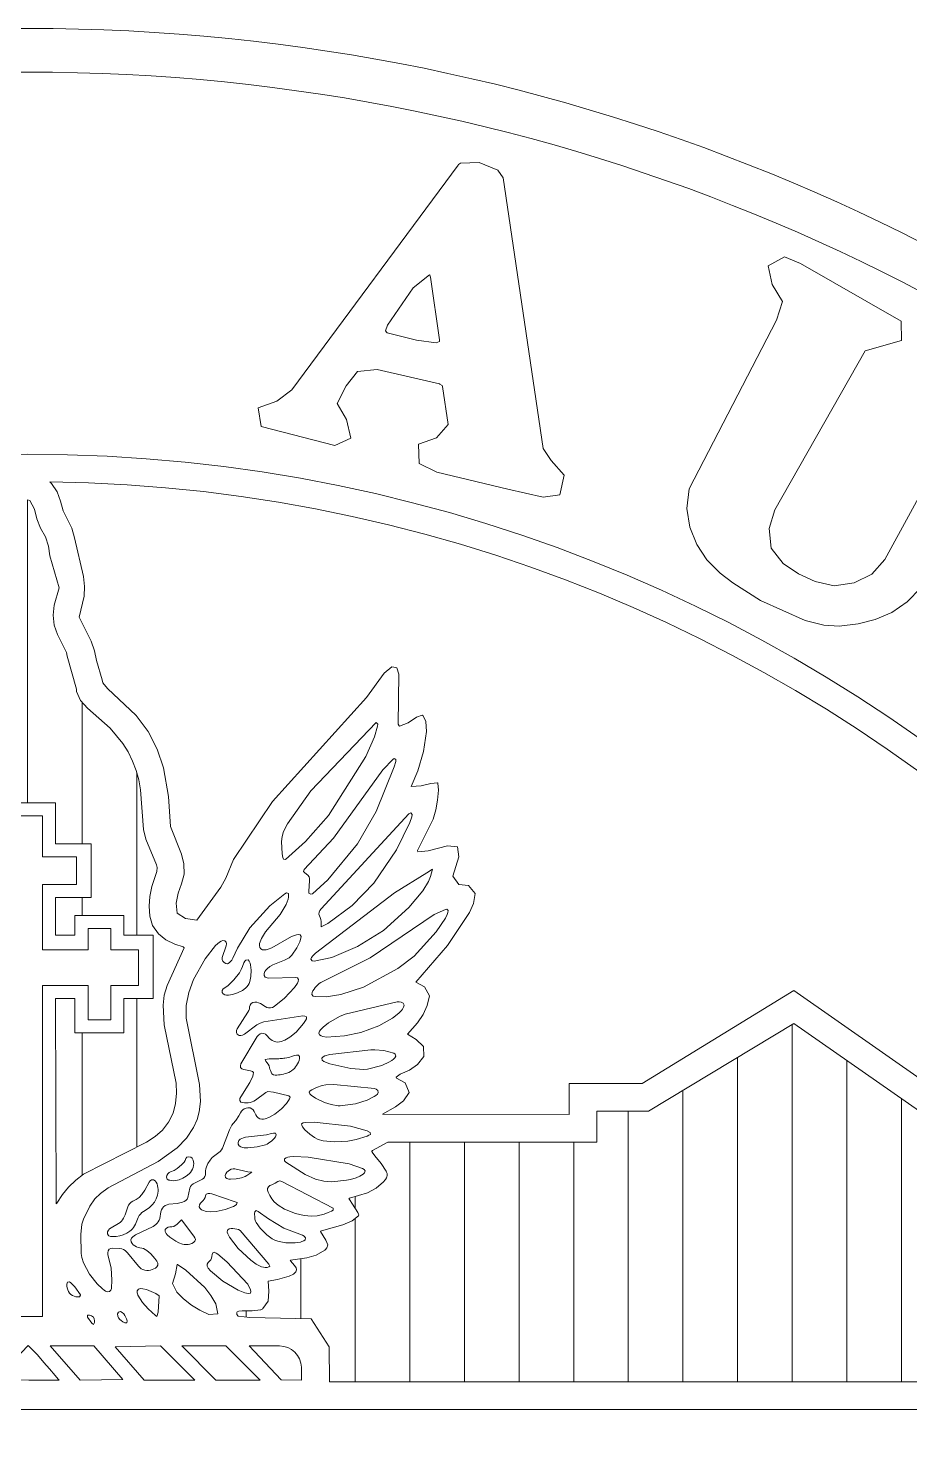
# Model space of a CAD drawing. Extents: x 0 to 34, y 0 to 22.
# Drawn here: x 32.25 to 32.654, y 2.25 to 2.9 of the extents above; entities that cross this region are included whole.
import ezdxf

# ---------------------------------------------------------------- set-up
doc = ezdxf.new("R2010")
doc.units = 0
doc.header["$LTSCALE"] = 0.01
doc.header["$MEASUREMENT"] = 0
doc.layers.get('0').update_dxf_attribs({"lineweight": 20})
doc.layers.add('G-ANNO-LOGO-COA~', color=7, linetype='Continuous', lineweight=20)

# ---------------------------------------------------------------- blocks, each defined once
blk = doc.blocks.new('LOGO_COA')
at = {"linetype": 'ByBlock', "lineweight": -2, "transparency": 16777216}
h = blk.add_hatch(dxfattribs=at)
h.set_pattern_fill('ANSI31', color=0, scale=0.2, angle=45)
h.paths.add_polyline_path([(-0.01303, 0.36238), (-0.01264, 0.45555), (-0.02159, 0.45555), (-0.02159, 0.43987), (-0.04399, 0.43987), (-0.04399, 0.45555), (-0.05668, 0.45555), (-0.05668, 0.48466), (-0.04399, 0.48466), (-0.04399, 0.49362), (-0.02159, 0.49362), (-0.02159, 0.48466), (-0.01264, 0.48466), (-0.01264, 0.50183), (-0.02831, 0.50183), (-0.02831, 0.52647), (-0.01264, 0.52647), (-0.01264, 0.54513), (0.01274, 0.54513), (0.01274, 0.52647), (0.02917, 0.52647), (0.02917, 0.50183), (0.01274, 0.50183), (0.01274, 0.48466), (0.0217, 0.48466), (0.0217, 0.49362), (0.0441, 0.49362), (0.0441, 0.48466), (0.05754, 0.48466), (0.05754, 0.45555), (0.0441, 0.45555), (0.0441, 0.43987), (0.0217, 0.43987), (0.0217, 0.45555), (0.01274, 0.45555), (0.01303, 0.36159), (0.01337, 0.36181), (0.01594, 0.36578), (0.01872, 0.36916), (0.02202, 0.37244), (0.02561, 0.37519), (0.05446, 0.38976), (0.05834, 0.39234), (0.06175, 0.39538), (0.06455, 0.399), (0.06658, 0.40314), (0.06777, 0.40759), (0.0682, 0.41223), (0.06796, 0.41681), (0.06255, 0.44353), (0.06212, 0.45256), (0.06256, 0.45711), (0.06383, 0.46158), (0.0717, 0.47882), (0.07127, 0.47919), (0.06746, 0.48046), (0.06335, 0.48241), (0.05988, 0.4852), (0.05717, 0.48897), (0.05591, 0.49332), (0.0556, 0.49785), (0.05594, 0.50236), (0.05688, 0.50686), (0.05909, 0.5133), (0.05917, 0.51368), (0.05928, 0.51555), (0.05904, 0.51681), (0.05417, 0.52852), (0.05303, 0.53296), (0.05176, 0.55111), (0.05094, 0.55565), (0.04974, 0.56), (0.04808, 0.56433), (0.04599, 0.56849), (0.04357, 0.57233), (0.03778, 0.57935), (0.0274, 0.58859), (0.02426, 0.59201), (0.02245, 0.59623), (0.02233, 0.59722), (0.01808, 0.61231), (0.01782, 0.61398), (0.01369, 0.62225), (0.01215, 0.62659), (0.01164, 0.63117), (0.0122, 0.63575), (0.01448, 0.64369), (0.01024, 0.65823), (0.00951, 0.66276), (0.0082, 0.66701), (0.00588, 0.67089), (0.00416, 0.67516), (0.00314, 0.67965), (0.00101, 0.68364), (-0.00004, 0.68398), (-0.00062, 0.68371), (-0.00098, 0.68335), (-0.0024, 0.68064), (-0.00348, 0.67618), (-0.00508, 0.67202), (-0.00729, 0.66803), (-0.009, 0.66383), (-0.0106, 0.65491), (-0.01316, 0.64596), (-0.01312, 0.64139), (-0.01138, 0.63235), (-0.01165, 0.62772), (-0.01301, 0.62338), (-0.01772, 0.6129), (-0.01812, 0.61064), (-0.02341, 0.59293), (-0.04285, 0.57321), (-0.04537, 0.56943), (-0.04907, 0.56116), (-0.05035, 0.5567), (-0.05347, 0.52932), (-0.0586, 0.51667), (-0.05836, 0.51201), (-0.05685, 0.50767), (-0.05583, 0.50315), (-0.05536, 0.49859), (-0.05546, 0.49394), (-0.05665, 0.48947), (-0.05923, 0.48566), (-0.06274, 0.48266), (-0.06972, 0.47909), (-0.06995, 0.47878), (-0.06291, 0.46391), (-0.06144, 0.45953), (-0.06064, 0.45502), (-0.06057, 0.44587), (-0.06581, 0.41886), (-0.06628, 0.41433), (-0.06631, 0.40977), (-0.06563, 0.40519), (-0.06399, 0.40083), (-0.06141, 0.39695), (-0.0582, 0.39357), (-0.05455, 0.39078), (-0.02626, 0.37555), (-0.02253, 0.37285), (-0.01907, 0.36976)])
h = blk.add_hatch(dxfattribs=at)
h.set_pattern_fill('ANSI31', color=0, scale=0.2, angle=45)
h.paths.add_polyline_path([(0.35076, 0.4442), (0.28418, 0.40404), (0.26059, 0.40404), (0.26059, 0.38985), (0.16498, 0.38985), (0.15783, 0.38595), (0.15759, 0.38571), (0.15757, 0.38568), (0.15763, 0.38549), (0.15768, 0.3854), (0.15774, 0.38529), (0.15902, 0.38353), (0.16185, 0.38002), (0.1642, 0.37651), (0.16437, 0.3761), (0.16456, 0.37544), (0.16459, 0.37522), (0.16457, 0.37437), (0.1645, 0.37406), (0.16439, 0.37375), (0.16425, 0.37344), (0.16379, 0.3727), (0.1637, 0.37259), (0.16296, 0.37172), (0.15958, 0.36873), (0.15561, 0.36662), (0.14743, 0.36421), (0.14716, 0.36408), (0.14712, 0.36403), (0.14716, 0.36389), (0.14722, 0.36379), (0.14727, 0.36369), (0.14734, 0.36358), (0.1488, 0.3614), (0.15124, 0.35755), (0.15154, 0.35682), (0.15159, 0.35657), (0.15152, 0.35613), (0.15147, 0.35601), (0.1486, 0.35378), (0.14428, 0.35203), (0.13451, 0.34915), (0.13421, 0.34902), (0.13416, 0.34897), (0.13415, 0.34895), (0.13658, 0.34497), (0.13741, 0.34281), (0.13736, 0.34241), (0.13716, 0.3418), (0.13711, 0.3417), (0.137, 0.3415), (0.13673, 0.3411), (0.13665, 0.341), (0.13604, 0.34036), (0.13211, 0.33808), (0.12777, 0.33683), (0.12038, 0.33571), (0.12029, 0.33567), (0.12028, 0.33566), (0.12024, 0.33563), (0.12029, 0.33551), (0.12221, 0.33336), (0.12291, 0.33224), (0.12298, 0.33204), (0.12306, 0.33163), (0.12307, 0.33129), (0.12275, 0.33039), (0.1227, 0.3303), (0.12226, 0.32981), (0.12188, 0.3295), (0.12167, 0.32935), (0.1198, 0.32841), (0.11542, 0.32719), (0.11441, 0.327), (0.11011, 0.3262), (0.1104, 0.32158), (0.11021, 0.31694), (0.10774, 0.31365), (0.10764, 0.31357), (0.10685, 0.31308), (0.1066, 0.31298), (0.10283, 0.3126), (0.09821, 0.31255), (0.09668, 0.31241), (0.09589, 0.31206), (0.09578, 0.31187), (0.09576, 0.31113), (0.09581, 0.31086), (0.09642, 0.31017), (0.09644, 0.31016), (0.09652, 0.31012), (0.1017, 0.30954), (0.12984, 0.30886), (0.13813, 0.29617), (0.13816, 0.28012), (0.42407, 0.28012), (0.42407, 0.3656), (0.44348, 0.38322), (0.44348, 0.40404), (0.40827, 0.40404)])
at = {"color": 0, "linetype": 'ByBlock', "lineweight": -2}
for points in [[(0.2199, 0.68881), (0.18741, 0.69655), (0.1792, 0.70049), (0.17895, 0.7094), (0.18726, 0.71236), (0.1926, 0.71844), (0.1899, 0.73584), (0.18972, 0.73621), (0.18878, 0.73691), (0.1886, 0.737), (0.15998, 0.74366), (0.15104, 0.74268), (0.14584, 0.73607), (0.14168, 0.72809), (0.14602, 0.72071), (0.148, 0.71222), (0.14067, 0.70886), (0.10687, 0.71745), (0.10559, 0.72605), (0.11414, 0.72906), (0.12103, 0.73428), (0.1971, 0.83722), (0.19728, 0.8374), (0.19813, 0.83809), (0.2068, 0.83846), (0.21521, 0.83483), (0.21772, 0.83136), (0.23603, 0.70751), (0.2397, 0.70187), (0.24572, 0.69526), (0.24371, 0.6862), (0.23597, 0.68521)], [(0.18853, 0.75637), (0.18862, 0.75718), (0.1844, 0.78588), (0.18408, 0.78682), (0.18398, 0.78698), (0.17652, 0.781), (0.16483, 0.7639), (0.16387, 0.76132), (0.16439, 0.76053), (0.16454, 0.76046), (0.17799, 0.75702), (0.18711, 0.75581)], [(0.1272, 0.52744), (0.13772, 0.53935), (0.15482, 0.56645), (0.15885, 0.57546), (0.16017, 0.58033), (0.16033, 0.58127), (0.15958, 0.58193), (0.12966, 0.55066), (0.11895, 0.53552), (0.1172, 0.532), (0.11651, 0.52974), (0.11621, 0.52742), (0.11654, 0.52177), (0.11685, 0.5202), (0.11719, 0.51937), (0.11809, 0.51917)], [(0.13743, 0.50986), (0.15098, 0.5264), (0.15959, 0.54127), (0.16788, 0.56169), (0.16851, 0.56408), (0.16864, 0.56501), (0.16775, 0.56546), (0.16737, 0.56522), (0.16259, 0.56026), (0.14012, 0.52907), (0.12658, 0.51465), (0.12631, 0.51378), (0.12692, 0.51307), (0.12832, 0.51203), (0.12891, 0.51131), (0.1291, 0.51054), (0.12912, 0.5097), (0.12869, 0.5046), (0.12883, 0.50375), (0.12964, 0.50333), (0.13046, 0.50354)], [(0.13741, 0.48988), (0.14864, 0.49814), (0.15853, 0.5084), (0.16882, 0.5236), (0.17498, 0.53614), (0.17588, 0.53881), (0.17603, 0.5398), (0.17543, 0.54061), (0.17452, 0.54022), (0.13438, 0.49658), (0.13384, 0.49582), (0.13343, 0.49505), (0.13329, 0.49419), (0.13396, 0.49266), (0.13422, 0.49178), (0.13439, 0.49088), (0.13443, 0.48836)], [(0.18281, 0.51311), (0.16795, 0.50391), (0.13178, 0.47629), (0.13057, 0.47511), (0.13, 0.4744), (0.12964, 0.47355), (0.13023, 0.47284), (0.13115, 0.47273), (0.13922, 0.47436), (0.15111, 0.47941), (0.1629, 0.4868), (0.17457, 0.49724), (0.18093, 0.50492), (0.18355, 0.5092), (0.18452, 0.51141), (0.18543, 0.51482)], [(0.03863, 0.32677), (0.03833, 0.33208), (0.0368, 0.33831), (0.03673, 0.33915), (0.03686, 0.34001), (0.03741, 0.34074), (0.03818, 0.34107), (0.03897, 0.3412), (0.04219, 0.34107), (0.04307, 0.34092), (0.04391, 0.34063), (0.04467, 0.34014), (0.04575, 0.33908), (0.05077, 0.33306), (0.05207, 0.33188), (0.05282, 0.33143), (0.0537, 0.33119), (0.05452, 0.3311), (0.05537, 0.33112), (0.05621, 0.33124), (0.05702, 0.33145), (0.05777, 0.33175), (0.05853, 0.33218), (0.0592, 0.33277), (0.05961, 0.33354), (0.05955, 0.33444), (0.0592, 0.33527), (0.05832, 0.33661), (0.05648, 0.33867), (0.05463, 0.34021), (0.05385, 0.34072), (0.05308, 0.3411), (0.05224, 0.34133), (0.05141, 0.34139), (0.0506, 0.34157), (0.04982, 0.34188), (0.0491, 0.34227), (0.04838, 0.34282), (0.0478, 0.34344), (0.04737, 0.34418), (0.04721, 0.34506), (0.04751, 0.34582), (0.04811, 0.34644), (0.04946, 0.34733), (0.05743, 0.35113), (0.05875, 0.35207), (0.05937, 0.35269), (0.05984, 0.35336), (0.0602, 0.35409), (0.06047, 0.35491), (0.06106, 0.35798), (0.06133, 0.35875), (0.06172, 0.35952), (0.06229, 0.36023), (0.063, 0.36078), (0.06384, 0.36117), (0.06471, 0.36138), (0.0685, 0.36173), (0.07093, 0.36233), (0.0717, 0.36265), (0.0724, 0.36309), (0.07298, 0.36375), (0.07332, 0.36452), (0.07421, 0.36876), (0.07454, 0.36955), (0.07503, 0.37019), (0.07577, 0.37075), (0.08006, 0.37286), (0.0807, 0.37334), (0.08121, 0.37408), (0.08139, 0.37489), (0.08149, 0.3767), (0.08163, 0.37758), (0.08187, 0.37844), (0.08219, 0.37929), (0.08258, 0.38011), (0.08351, 0.38154), (0.08457, 0.38272), (0.08818, 0.38558), (0.08879, 0.38623), (0.08929, 0.38699), (0.09238, 0.3955), (0.09351, 0.39764), (0.09406, 0.39838), (0.09526, 0.39968), (0.09678, 0.40193), (0.09752, 0.40328), (0.09799, 0.40398), (0.09852, 0.40458), (0.09915, 0.40505), (0.10002, 0.40539), (0.10089, 0.4055), (0.10182, 0.40549), (0.10267, 0.40514), (0.10324, 0.40457), (0.1037, 0.40386), (0.10446, 0.40226), (0.10493, 0.40153), (0.10558, 0.40089), (0.10633, 0.40048), (0.10719, 0.4003), (0.10803, 0.40033), (0.1088, 0.40049), (0.11044, 0.4011), (0.11314, 0.40262), (0.11624, 0.40511), (0.11852, 0.40752), (0.11952, 0.40887), (0.11994, 0.40959), (0.12023, 0.41041), (0.11959, 0.41101), (0.11265, 0.41272), (0.10997, 0.413), (0.10912, 0.41262), (0.10432, 0.40907), (0.10359, 0.40863), (0.1028, 0.40825), (0.10193, 0.40797), (0.10101, 0.40782), (0.09933, 0.40779), (0.09844, 0.4079), (0.09763, 0.4082), (0.09712, 0.40889), (0.09721, 0.4098), (0.09755, 0.41057), (0.10178, 0.41718), (0.10306, 0.42), (0.10331, 0.42078), (0.10344, 0.42167), (0.10295, 0.42221), (0.10212, 0.42249), (0.09896, 0.42301), (0.09808, 0.42333), (0.0975, 0.42394), (0.0974, 0.42479), (0.09762, 0.42565), (0.10516, 0.43818), (0.10571, 0.43884), (0.1064, 0.43937), (0.10721, 0.43967), (0.10812, 0.43964), (0.10893, 0.43927), (0.1096, 0.43867), (0.11068, 0.43735), (0.11132, 0.43682), (0.11203, 0.43636), (0.11278, 0.436), (0.11358, 0.43575), (0.11448, 0.43567), (0.11529, 0.43574), (0.11615, 0.43592), (0.11779, 0.43652), (0.1201, 0.43782), (0.12298, 0.44015), (0.12638, 0.44408), (0.12729, 0.44546), (0.12766, 0.44628), (0.12762, 0.44715), (0.12685, 0.44755), (0.12597, 0.4476), (0.10814, 0.44485), (0.10651, 0.44429), (0.10502, 0.4435), (0.09924, 0.43923), (0.09843, 0.43877), (0.09764, 0.43858), (0.09679, 0.43868), (0.09602, 0.4392), (0.09566, 0.43997), (0.09568, 0.44087), (0.096, 0.44168), (0.1009, 0.44937), (0.10128, 0.45014), (0.10156, 0.45087), (0.10164, 0.45174), (0.1019, 0.45255), (0.10242, 0.45325), (0.10314, 0.4537), (0.10403, 0.45391), (0.10491, 0.45387), (0.10572, 0.45367), (0.10656, 0.45332), (0.10876, 0.45186), (0.10949, 0.45151), (0.11033, 0.4513), (0.1112, 0.4513), (0.11206, 0.45147), (0.11289, 0.45188), (0.11768, 0.4558), (0.12216, 0.46067), (0.1235, 0.46259), (0.12389, 0.46341), (0.12396, 0.4643), (0.12352, 0.46506), (0.12273, 0.46524), (0.11045, 0.46494), (0.10966, 0.46505), (0.1088, 0.46538), (0.10834, 0.46613), (0.10833, 0.46701), (0.10863, 0.46789), (0.1091, 0.46859), (0.10963, 0.46918), (0.11085, 0.47017), (0.11231, 0.47105), (0.11764, 0.47315), (0.11972, 0.47429), (0.12043, 0.47481), (0.12102, 0.47543), (0.12325, 0.47878), (0.1246, 0.4816), (0.12512, 0.48318), (0.12523, 0.48393), (0.12486, 0.4847), (0.12402, 0.48485), (0.12313, 0.48473), (0.12088, 0.48397), (0.11186, 0.47885), (0.11016, 0.47816), (0.10927, 0.47794), (0.10839, 0.47784), (0.10753, 0.47793), (0.10677, 0.4783), (0.10627, 0.47899), (0.10611, 0.47991), (0.1062, 0.48079), (0.10641, 0.48159), (0.10703, 0.48306), (0.10896, 0.48605), (0.11562, 0.49413), (0.11832, 0.49871), (0.11925, 0.50109), (0.11945, 0.50199), (0.11949, 0.50286), (0.11938, 0.50363), (0.11853, 0.50396), (0.11771, 0.50357), (0.11095, 0.49806), (0.10172, 0.48793), (0.09611, 0.4786), (0.09395, 0.474), (0.09348, 0.47321), (0.09294, 0.47248), (0.09232, 0.4719), (0.09152, 0.47153), (0.0907, 0.4716), (0.08994, 0.47203), (0.08935, 0.4727), (0.08912, 0.47349), (0.08915, 0.47435), (0.09089, 0.47969), (0.09105, 0.48058), (0.09088, 0.48139), (0.09028, 0.482), (0.08941, 0.48212), (0.08862, 0.48186), (0.08783, 0.4814), (0.08606, 0.47989), (0.08122, 0.47377), (0.07596, 0.46424), (0.07378, 0.45837), (0.07267, 0.45239), (0.07261, 0.44652), (0.07874, 0.41627), (0.07913, 0.40847), (0.07859, 0.40367), (0.07766, 0.4002), (0.07601, 0.39646), (0.07276, 0.39167), (0.06854, 0.38722), (0.05971, 0.38095), (0.0369, 0.36892), (0.03332, 0.36629), (0.03083, 0.36382), (0.02842, 0.36044), (0.02553, 0.35456), (0.02478, 0.35224), (0.02434, 0.34751), (0.02452, 0.33876), (0.02481, 0.33703), (0.02567, 0.33455), (0.02841, 0.32943), (0.03188, 0.3249), (0.03428, 0.32259), (0.03501, 0.32205), (0.03573, 0.32162), (0.0366, 0.32133), (0.03747, 0.32144), (0.0381, 0.32198), (0.03838, 0.32286)], [(0.14343, 0.45736), (0.15381, 0.46084), (0.16944, 0.4693), (0.17703, 0.47495), (0.18706, 0.48607), (0.19133, 0.49245), (0.19213, 0.49405), (0.19245, 0.49491), (0.1926, 0.49588), (0.19195, 0.49647), (0.19129, 0.49637), (0.1862, 0.49402), (0.15683, 0.47415), (0.13424, 0.46288), (0.1335, 0.4624), (0.1329, 0.46189), (0.13171, 0.46063), (0.13114, 0.45989), (0.13065, 0.45912), (0.1303, 0.45834), (0.13019, 0.45743), (0.1308, 0.45671), (0.13163, 0.4565), (0.13669, 0.45643)], [(0.08908, 0.45838), (0.08904, 0.45924), (0.08953, 0.45999), (0.09167, 0.46145), (0.09447, 0.46414), (0.09698, 0.46738), (0.09785, 0.46887), (0.09845, 0.47029), (0.09901, 0.47191), (0.0994, 0.47264), (0.09998, 0.47322), (0.10092, 0.47323), (0.10146, 0.47268), (0.10183, 0.47184), (0.10204, 0.47099), (0.1023, 0.46859), (0.10216, 0.46571), (0.1019, 0.46416), (0.10167, 0.46332), (0.10137, 0.46247), (0.10097, 0.46172), (0.1004, 0.46099), (0.09975, 0.46035), (0.09839, 0.45933), (0.09615, 0.45816), (0.09375, 0.45738), (0.09201, 0.45713), (0.0911, 0.45715), (0.09024, 0.45732), (0.08949, 0.45774)], [(0.15251, 0.43997), (0.16081, 0.4431), (0.16703, 0.44664), (0.16992, 0.44889), (0.17114, 0.45011), (0.17166, 0.45078), (0.17213, 0.45158), (0.17235, 0.45254), (0.17192, 0.45341), (0.17103, 0.45384), (0.17011, 0.45401), (0.16921, 0.45405), (0.14546, 0.44839), (0.14284, 0.44742), (0.13775, 0.44441), (0.13537, 0.44252), (0.13421, 0.44134), (0.13368, 0.44061), (0.13332, 0.43977), (0.13362, 0.4389), (0.13433, 0.43848), (0.13514, 0.43819), (0.13677, 0.43796), (0.14504, 0.43845)], [(0.12089, 0.4225), (0.12152, 0.42302), (0.12212, 0.42361), (0.12268, 0.42426), (0.12318, 0.42493), (0.12362, 0.42563), (0.12403, 0.42644), (0.12434, 0.42723), (0.12453, 0.4281), (0.12448, 0.42896), (0.12398, 0.42966), (0.12312, 0.42969), (0.12239, 0.42951), (0.12173, 0.4293), (0.12085, 0.429), (0.1201, 0.42878), (0.11933, 0.4286), (0.11861, 0.42846), (0.11783, 0.42833), (0.1173, 0.42825), (0.11675, 0.42818), (0.11619, 0.42812), (0.11564, 0.42806), (0.11508, 0.42801), (0.11425, 0.42796), (0.11332, 0.42793), (0.11115, 0.42792), (0.11056, 0.42791), (0.10974, 0.42787), (0.10877, 0.42765), (0.10905, 0.42685), (0.10955, 0.42628), (0.11009, 0.42559), (0.11054, 0.42474), (0.11074, 0.42392), (0.11094, 0.42329), (0.11115, 0.42269), (0.11146, 0.42187), (0.11184, 0.42114), (0.11252, 0.42061), (0.11333, 0.4205), (0.11409, 0.42052), (0.1148, 0.42058), (0.11567, 0.42068), (0.11641, 0.4208), (0.11717, 0.42097), (0.11793, 0.42118), (0.11867, 0.42142), (0.11954, 0.42176), (0.12029, 0.42212)], [(0.16251, 0.42505), (0.16544, 0.42639), (0.16682, 0.42728), (0.16748, 0.42782), (0.16806, 0.42842), (0.16852, 0.42923), (0.16835, 0.43013), (0.16762, 0.43058), (0.16304, 0.43172), (0.159, 0.43216), (0.1581, 0.43216), (0.15717, 0.43208), (0.13844, 0.42989), (0.13612, 0.42929), (0.13529, 0.42892), (0.13463, 0.4283), (0.13485, 0.42735), (0.13558, 0.42681), (0.13843, 0.42561), (0.14795, 0.42354), (0.15389, 0.42312), (0.15567, 0.42324), (0.1621, 0.4249)], [(0.16039, 0.41212), (0.16055, 0.41261), (0.1603, 0.41348), (0.15961, 0.41409), (0.15886, 0.41443), (0.14019, 0.41619), (0.1365, 0.41602), (0.13492, 0.41574), (0.13227, 0.41482), (0.13017, 0.41382), (0.12942, 0.41338), (0.12886, 0.41272), (0.12921, 0.41187), (0.12978, 0.41129), (0.13174, 0.40993), (0.13592, 0.408), (0.13891, 0.40711), (0.14223, 0.4065), (0.14315, 0.40642), (0.15005, 0.40736), (0.15553, 0.40911), (0.15873, 0.41071), (0.1595, 0.41124), (0.16018, 0.41185), (0.16039, 0.41212)], [(0.15038, 0.39098), (0.15547, 0.39259), (0.15627, 0.39294), (0.15696, 0.39333), (0.1569, 0.39424), (0.1554, 0.39504), (0.14785, 0.39712), (0.13116, 0.39899), (0.12717, 0.39887), (0.12619, 0.39869), (0.12534, 0.39818), (0.12549, 0.39754), (0.12589, 0.39682), (0.12699, 0.39544), (0.12917, 0.39343), (0.13138, 0.39189), (0.13302, 0.39107), (0.13532, 0.39042), (0.14046, 0.38989), (0.14666, 0.39025)], [(0.10962, 0.38889), (0.11034, 0.38929), (0.11175, 0.39035), (0.11291, 0.39155), (0.11344, 0.3923), (0.11379, 0.3931), (0.1135, 0.39397), (0.11257, 0.39399), (0.11166, 0.39381), (0.10937, 0.39314), (0.0998, 0.39203), (0.09891, 0.39183), (0.09805, 0.39154), (0.0973, 0.39113), (0.09667, 0.39051), (0.09637, 0.38972), (0.09644, 0.38887), (0.0969, 0.38818), (0.09758, 0.38772), (0.09835, 0.38744), (0.09922, 0.38727), (0.10088, 0.38716), (0.10508, 0.3876), (0.10892, 0.3886)], [(0.14786, 0.37278), (0.15047, 0.37353), (0.15213, 0.37424), (0.15294, 0.37467), (0.15365, 0.37515), (0.15428, 0.37576), (0.15454, 0.3767), (0.15402, 0.37731), (0.15327, 0.37778), (0.14723, 0.37988), (0.12844, 0.38301), (0.12183, 0.38321), (0.12008, 0.38306), (0.1192, 0.38291), (0.11835, 0.38265), (0.11757, 0.38221), (0.11758, 0.3813), (0.11815, 0.3807), (0.12704, 0.37496), (0.13178, 0.37287), (0.13557, 0.37193), (0.13924, 0.37164), (0.14603, 0.37239)], [(0.06472, 0.37244), (0.06392, 0.3729), (0.06353, 0.37372), (0.06367, 0.37455), (0.06413, 0.37531), (0.06476, 0.37588), (0.06547, 0.37629), (0.0671, 0.37689), (0.06849, 0.37774), (0.07044, 0.37939), (0.07161, 0.38071), (0.07211, 0.38147), (0.07244, 0.38226), (0.07296, 0.38295), (0.07381, 0.38303), (0.07469, 0.38288), (0.0754, 0.38245), (0.07583, 0.38164), (0.076, 0.38086), (0.07608, 0.37998), (0.07602, 0.3791), (0.0758, 0.37823), (0.07546, 0.37739), (0.07505, 0.37667), (0.07457, 0.37599), (0.074, 0.37534), (0.07267, 0.37419), (0.07113, 0.37325), (0.06945, 0.37257), (0.06858, 0.37235), (0.0677, 0.37221), (0.06681, 0.37216), (0.06594, 0.3722), (0.06507, 0.37235)], [(0.10083, 0.37626), (0.09495, 0.37764), (0.09406, 0.37763), (0.09323, 0.3774), (0.09249, 0.37701), (0.09178, 0.37653), (0.09121, 0.37601), (0.0907, 0.37534), (0.09043, 0.37457), (0.09064, 0.37367), (0.09125, 0.37317), (0.09213, 0.37292), (0.09293, 0.37285), (0.09551, 0.37302), (0.09791, 0.37351), (0.09965, 0.37411), (0.10038, 0.37448), (0.1027, 0.37603)], [(0.03707, 0.34712), (0.03662, 0.3479), (0.03663, 0.34875), (0.03698, 0.34947), (0.03755, 0.35011), (0.03824, 0.35065), (0.04167, 0.35255), (0.04235, 0.35307), (0.04295, 0.35364), (0.04348, 0.35428), (0.04396, 0.355), (0.04472, 0.35654), (0.0459, 0.36019), (0.04625, 0.36097), (0.04675, 0.36172), (0.04738, 0.36231), (0.04815, 0.36279), (0.04967, 0.36353), (0.05102, 0.36452), (0.05228, 0.3658), (0.05369, 0.36776), (0.05559, 0.37146), (0.0561, 0.37207), (0.05677, 0.37252), (0.05761, 0.37258), (0.05839, 0.3721), (0.05889, 0.37144), (0.05927, 0.37067), (0.05954, 0.36988), (0.0597, 0.36905), (0.05978, 0.36819), (0.05976, 0.36732), (0.05965, 0.36643), (0.05946, 0.36555), (0.05883, 0.36381), (0.05804, 0.36236), (0.05703, 0.36105), (0.05583, 0.3599), (0.05516, 0.35941), (0.05299, 0.35811), (0.05225, 0.35754), (0.05164, 0.35691), (0.05113, 0.35619), (0.05069, 0.35537), (0.04942, 0.35227), (0.04851, 0.35077), (0.04799, 0.35012), (0.04743, 0.34954), (0.04681, 0.34901), (0.0454, 0.34809), (0.04382, 0.34738), (0.04223, 0.34692), (0.0406, 0.34665), (0.03887, 0.34658), (0.03801, 0.34667), (0.03722, 0.34698)], [(0.1376, 0.35753), (0.13916, 0.35829), (0.13984, 0.35869), (0.13994, 0.3596), (0.11635, 0.3718), (0.11553, 0.37204), (0.11463, 0.37186), (0.11336, 0.37097), (0.11183, 0.37023), (0.11097, 0.36992), (0.11025, 0.36942), (0.10987, 0.36859), (0.1099, 0.36779), (0.11014, 0.36692), (0.11084, 0.36537), (0.11181, 0.3638), (0.1129, 0.3625), (0.11474, 0.36089), (0.11769, 0.3591), (0.12263, 0.3571), (0.12657, 0.35617), (0.13005, 0.35592), (0.13257, 0.35611), (0.13585, 0.35688)], [(0.09043, 0.35894), (0.09433, 0.3604), (0.0951, 0.36081), (0.09569, 0.36129), (0.09588, 0.36218), (0.0951, 0.36249), (0.08433, 0.3662), (0.08345, 0.36635), (0.08261, 0.36635), (0.0818, 0.36603), (0.08143, 0.36519), (0.08128, 0.36441), (0.08088, 0.3637), (0.08037, 0.36305), (0.07917, 0.36182), (0.07869, 0.36112), (0.07853, 0.36023), (0.07894, 0.35946), (0.07967, 0.3589), (0.08046, 0.35851), (0.08132, 0.35821), (0.0821, 0.35803), (0.08382, 0.35786), (0.0863, 0.35802)], [(0.12553, 0.34426), (0.1264, 0.34459), (0.12708, 0.34514), (0.12717, 0.34605), (0.12659, 0.34675), (0.12583, 0.34726), (0.11736, 0.35039), (0.11024, 0.35472), (0.10554, 0.35809), (0.10471, 0.35848), (0.10398, 0.35791), (0.10389, 0.35714), (0.10396, 0.35535), (0.1041, 0.35449), (0.10435, 0.3537), (0.10471, 0.35297), (0.10647, 0.35049), (0.1096, 0.34735), (0.11199, 0.34559), (0.11344, 0.34484), (0.1151, 0.3443), (0.11827, 0.34378), (0.12247, 0.34374), (0.12487, 0.34409)], [(0.06886, 0.35266), (0.06833, 0.35218), (0.06759, 0.35163), (0.06688, 0.35123), (0.066, 0.35103), (0.06516, 0.35098), (0.06433, 0.35082), (0.06352, 0.35045), (0.06298, 0.34978), (0.06299, 0.34887), (0.0634, 0.34805), (0.06394, 0.34739), (0.06513, 0.34632), (0.06787, 0.34447), (0.06928, 0.34376), (0.07094, 0.34317), (0.07172, 0.34301), (0.07263, 0.34293), (0.07349, 0.34296), (0.07432, 0.34313), (0.07512, 0.34341), (0.07592, 0.34384), (0.0766, 0.34443), (0.07684, 0.34525), (0.07659, 0.34607), (0.07616, 0.34681), (0.07049, 0.35428)], [(0.11085, 0.33305), (0.11047, 0.33391), (0.09726, 0.34933), (0.09653, 0.34976), (0.09574, 0.35003), (0.09488, 0.3502), (0.09399, 0.35027), (0.09314, 0.35024), (0.09224, 0.35005), (0.09148, 0.34949), (0.09142, 0.34864), (0.09167, 0.34779), (0.09244, 0.34627), (0.09646, 0.34106), (0.10215, 0.33572), (0.10471, 0.33389), (0.1055, 0.33343), (0.1071, 0.33276), (0.108, 0.33253), (0.10883, 0.33241), (0.10965, 0.33241), (0.11049, 0.33267)], [(0.10077, 0.32486), (0.09117, 0.33505), (0.08708, 0.33848), (0.08628, 0.33903), (0.08543, 0.33947), (0.0848, 0.33908), (0.0845, 0.33835), (0.0844, 0.3375), (0.08422, 0.33673), (0.08382, 0.33597), (0.08267, 0.33467), (0.08226, 0.33391), (0.08226, 0.33298), (0.08269, 0.33218), (0.08374, 0.3309), (0.08941, 0.32622), (0.09647, 0.32209), (0.0994, 0.32087), (0.1002, 0.32063), (0.1011, 0.32045), (0.10201, 0.3206), (0.10226, 0.32143), (0.10206, 0.32221)], [(0.08716, 0.3112), (0.08619, 0.31575), (0.08393, 0.31966), (0.08108, 0.32325), (0.0724, 0.33123), (0.06869, 0.33382), (0.06849, 0.33387), (0.06771, 0.32948), (0.06627, 0.3251), (0.06838, 0.3212), (0.07145, 0.31806), (0.07507, 0.3152), (0.07886, 0.31287), (0.0829, 0.31092)], [(0.0242, 0.31993), (0.02159, 0.32351), (0.01984, 0.32533), (0.01915, 0.32586), (0.0183, 0.32563), (0.01801, 0.32477), (0.01798, 0.32391), (0.01811, 0.32309), (0.01835, 0.32225), (0.01871, 0.32145), (0.01919, 0.32074), (0.01985, 0.3201), (0.02055, 0.31965), (0.02132, 0.31931), (0.02211, 0.31906), (0.02297, 0.31892), (0.0238, 0.31895), (0.02428, 0.31978)], [(0.05978, 0.31203), (0.06019, 0.31952), (0.05872, 0.32056), (0.05441, 0.32232), (0.05273, 0.32269), (0.05173, 0.32274), (0.05082, 0.32251), (0.05019, 0.32176), (0.05016, 0.32083), (0.05045, 0.31987), (0.05052, 0.3197), (0.05267, 0.31634), (0.05517, 0.31352), (0.05849, 0.31041), (0.05917, 0.30998)], [(0.04497, 0.3096), (0.04454, 0.31043), (0.04399, 0.31122), (0.04333, 0.31187), (0.04253, 0.31221), (0.04163, 0.31198), (0.04115, 0.31113), (0.04124, 0.31019), (0.04165, 0.3093), (0.04229, 0.30854), (0.04284, 0.30811), (0.04366, 0.30757), (0.04447, 0.30715), (0.04544, 0.30708), (0.04555, 0.308), (0.04529, 0.30885)], [(0.03066, 0.30806), (0.03053, 0.30897), (0.0301, 0.30975), (0.0293, 0.3103), (0.02837, 0.31057), (0.02737, 0.31054), (0.02747, 0.30968), (0.02947, 0.307), (0.03024, 0.30637), (0.03064, 0.30727)], [(-0.01394, 0.2811), (0.00056, 0.28086), (0.0145, 0.28086), (0.01299, 0.28257), (0.01297, 0.28259), (0.01295, 0.28261), (0.0129, 0.28266), (0.01283, 0.28275), (0.01275, 0.28284), (0.01266, 0.28293), (0.00999, 0.28602), (0.00746, 0.28896), (0.00448, 0.29239), (0.00027, 0.29677), (-0.006, 0.29016), (-0.00908, 0.28675)], [(0.04358, 0.28112), (0.03029, 0.2965), (0.0104, 0.29654), (0.02405, 0.28086)], [(0.06084, 0.29658), (0.04014, 0.29617), (0.05343, 0.28088), (0.07656, 0.28086)], [(0.09078, 0.29654), (0.07063, 0.29654), (0.08625, 0.28086), (0.10641, 0.28086)], [(0.00036, -0.67772), (0.46028, -0.33239), (0.46103, 0.20285), (0.48006, 0.23963), (0.48006, 0.26743), (-0.48443, 0.26743), (-0.48443, 0.23954), (-0.4599, 0.20203), (-0.45868, -0.33227)]]:
    blk.add_lwpolyline(points, close=True, dxfattribs=at)
for points in [[(0.40894, 0.64358), (0.40271, 0.63727), (0.39572, 0.63237), (0.3881, 0.62917), (0.38019, 0.62712), (0.37162, 0.62612), (0.3645, 0.62648), (0.35602, 0.62865), (0.3355, 0.63788), (0.32279, 0.64588), (0.31708, 0.65033), (0.31094, 0.65652), (0.30637, 0.66352), (0.30321, 0.67142), (0.30181, 0.68), (0.30286, 0.68899), (0.34287, 0.76618), (0.34558, 0.77467), (0.34082, 0.78247), (0.33897, 0.79111), (0.34656, 0.79518), (0.35382, 0.79208), (0.39998, 0.76568), (0.40013, 0.75683), (0.38346, 0.75214), (0.34208, 0.67939), (0.33947, 0.67081), (0.34038, 0.66174), (0.34597, 0.6547), (0.35294, 0.65), (0.3605, 0.64647), (0.3693, 0.64458), (0.37841, 0.64588), (0.38651, 0.64996), (0.39243, 0.65661), (0.4268, 0.71955)], [(0.0102, 0.69223), (0.01098, 0.69136), (0.01357, 0.68752), (0.0151, 0.68334), (0.01624, 0.67885), (0.0202, 0.67088), (0.02153, 0.66648), (0.02561, 0.64879), (0.02611, 0.64423), (0.02587, 0.63975), (0.02363, 0.63022), (0.02913, 0.61914), (0.03066, 0.61476), (0.03153, 0.61035), (0.03419, 0.60148), (0.03441, 0.60016), (0.03652, 0.59749), (0.0497, 0.58513), (0.05522, 0.57784), (0.05938, 0.56974), (0.06224, 0.56122), (0.06457, 0.5481), (0.06548, 0.53438), (0.07052, 0.52169), (0.07156, 0.51718), (0.07161, 0.51257), (0.07053, 0.50805), (0.06895, 0.50376), (0.06804, 0.49922), (0.06847, 0.49469), (0.07224, 0.49223), (0.07748, 0.49144), (0.08842, 0.50663), (0.09078, 0.51064), (0.09424, 0.51923), (0.11215, 0.54582), (0.15518, 0.59335), (0.16328, 0.60451), (0.16682, 0.60748), (0.16865, 0.60723), (0.16902, 0.60697), (0.17002, 0.60414), (0.16969, 0.58122), (0.17007, 0.58038), (0.17024, 0.58028), (0.1743, 0.58184), (0.1781, 0.58442), (0.18058, 0.58529), (0.18108, 0.58505), (0.18234, 0.58247), (0.18258, 0.57785), (0.18125, 0.56868), (0.17861, 0.55989), (0.17555, 0.55259), (0.18017, 0.55291), (0.18461, 0.55402), (0.18766, 0.55432), (0.18779, 0.55417), (0.18812, 0.55097), (0.18773, 0.54647), (0.18695, 0.54205), (0.1856, 0.53769), (0.17849, 0.52329), (0.17863, 0.52272), (0.18342, 0.5232), (0.19229, 0.52552), (0.19687, 0.525), (0.19749, 0.5204), (0.19475, 0.51163), (0.19738, 0.50783), (0.20189, 0.50726), (0.20486, 0.50369), (0.2042, 0.49915), (0.20238, 0.49491), (0.19226, 0.47987), (0.17775, 0.46311), (0.18173, 0.46088), (0.18395, 0.45685), (0.18299, 0.45234), (0.18108, 0.44832), (0.1785, 0.44448), (0.174, 0.43928), (0.17792, 0.43675), (0.18128, 0.43361), (0.18143, 0.429), (0.17847, 0.42542), (0.17484, 0.42284), (0.17063, 0.42089), (0.16879, 0.41958), (0.16887, 0.41913), (0.17292, 0.41694), (0.17464, 0.41262), (0.17209, 0.40876), (0.16842, 0.40592), (0.16242, 0.40257), (0.2479, 0.40255), (0.2479, 0.41673), (0.28137, 0.41673), (0.35083, 0.4592), (0.41164, 0.41673)], [(-0.01264, 0.54513), (0.01274, 0.54513), (0.01274, 0.52647), (0.02917, 0.52647), (0.02917, 0.50183), (0.01274, 0.50183), (0.01274, 0.48466), (0.0217, 0.48466), (0.0217, 0.49362), (0.0441, 0.49362), (0.0441, 0.48466), (0.05754, 0.48466), (0.05754, 0.45555), (0.0441, 0.45555), (0.0441, 0.43987), (0.0217, 0.43987), (0.0217, 0.45555), (0.01274, 0.45555), (0.01303, 0.36159), (0.01337, 0.36181), (0.01594, 0.36578), (0.01872, 0.36916), (0.02202, 0.37244), (0.02561, 0.37519), (0.05446, 0.38976), (0.05834, 0.39234), (0.06175, 0.39538), (0.06455, 0.399), (0.06658, 0.40314), (0.06777, 0.40759), (0.0682, 0.41223), (0.06796, 0.41681), (0.06255, 0.44353), (0.06212, 0.45256), (0.06256, 0.45711), (0.06383, 0.46158), (0.0717, 0.47882), (0.07127, 0.47919), (0.06746, 0.48046), (0.06335, 0.48241), (0.05988, 0.4852), (0.05717, 0.48897), (0.05591, 0.49332), (0.0556, 0.49785), (0.05594, 0.50236), (0.05688, 0.50686), (0.05909, 0.5133), (0.05917, 0.51368), (0.05928, 0.51555), (0.05904, 0.51681), (0.05417, 0.52852), (0.05303, 0.53296), (0.05176, 0.55111), (0.05094, 0.55565), (0.04974, 0.56), (0.04808, 0.56433), (0.04599, 0.56849), (0.04357, 0.57233), (0.03778, 0.57935), (0.0274, 0.58859), (0.02426, 0.59201), (0.02245, 0.59623), (0.02233, 0.59722), (0.01808, 0.61231), (0.01782, 0.61398), (0.01369, 0.62225), (0.01215, 0.62659), (0.01164, 0.63117), (0.0122, 0.63575), (0.01448, 0.64369), (0.01024, 0.65823), (0.00951, 0.66276), (0.0082, 0.66701), (0.00588, 0.67089), (0.00416, 0.67516), (0.00314, 0.67965), (0.00101, 0.68364), (-0.00004, 0.68398)], [(-0.00667, 0.30998), (0.00677, 0.30998), (0.00677, 0.46152), (0.02767, 0.46152), (0.02767, 0.44584), (0.03813, 0.44584), (0.03813, 0.46152), (0.05082, 0.46152), (0.05082, 0.47794), (0.03813, 0.47794), (0.03813, 0.48765), (0.02767, 0.48765), (0.02767, 0.47794), (0.00677, 0.47794), (0.00677, 0.5078), (0.02245, 0.5078), (0.02245, 0.52049), (0.00677, 0.52049), (0.00677, 0.53916), (-0.00666, 0.53916)], [(0.40827, 0.40404), (0.35076, 0.4442), (0.28418, 0.40404), (0.26059, 0.40404), (0.26059, 0.38985), (0.16498, 0.38985), (0.15783, 0.38595), (0.15759, 0.38571), (0.15757, 0.38568), (0.15763, 0.38549), (0.15768, 0.3854), (0.15774, 0.38529), (0.15902, 0.38353), (0.16185, 0.38002), (0.1642, 0.37651), (0.16437, 0.3761), (0.16456, 0.37544), (0.16459, 0.37522), (0.16457, 0.37437), (0.1645, 0.37406), (0.16439, 0.37375), (0.16425, 0.37344), (0.16379, 0.3727), (0.1637, 0.37259), (0.16296, 0.37172), (0.15958, 0.36873), (0.15561, 0.36662), (0.14743, 0.36421), (0.14716, 0.36408), (0.14712, 0.36403), (0.14716, 0.36389), (0.14722, 0.36379), (0.14727, 0.36369), (0.14734, 0.36358), (0.1488, 0.3614), (0.15124, 0.35755), (0.15154, 0.35682), (0.15159, 0.35657), (0.15152, 0.35613), (0.15147, 0.35601), (0.1486, 0.35378), (0.14428, 0.35203), (0.13451, 0.34915), (0.13421, 0.34902), (0.13416, 0.34897), (0.13415, 0.34895), (0.13658, 0.34497), (0.13741, 0.34281), (0.13736, 0.34241), (0.13716, 0.3418), (0.13711, 0.3417), (0.137, 0.3415), (0.13673, 0.3411), (0.13665, 0.341), (0.13604, 0.34036), (0.13211, 0.33808), (0.12777, 0.33683), (0.12038, 0.33571), (0.12029, 0.33567), (0.12028, 0.33566), (0.12024, 0.33563), (0.12029, 0.33551), (0.12221, 0.33336), (0.12291, 0.33224), (0.12298, 0.33204), (0.12306, 0.33163), (0.12307, 0.33129), (0.12275, 0.33039), (0.1227, 0.3303), (0.12226, 0.32981), (0.12188, 0.3295), (0.12167, 0.32935), (0.1198, 0.32841), (0.11542, 0.32719), (0.11441, 0.327), (0.11011, 0.3262), (0.1104, 0.32158), (0.11021, 0.31694), (0.10774, 0.31365), (0.10764, 0.31357), (0.10685, 0.31308), (0.1066, 0.31298), (0.10283, 0.3126), (0.09821, 0.31255), (0.09668, 0.31241), (0.09589, 0.31206), (0.09578, 0.31187), (0.09576, 0.31113), (0.09581, 0.31086), (0.09642, 0.31017), (0.09644, 0.31016), (0.09652, 0.31012), (0.1017, 0.30954), (0.12984, 0.30886), (0.13813, 0.29617), (0.13816, 0.28012), (0.42407, 0.28012)]]:
    blk.add_lwpolyline(points, dxfattribs=at)
blk.add_lwpolyline([(0.11538, 0.2965), (0.10139, 0.29654), (0.11614, 0.28098), (0.12547, 0.28086), (0.12535, 0.28671, 0.407517)], format="xyb", close=True, dxfattribs=at)
for radius in [0.89999, 0.87999, 0.70499]:
    blk.add_circle((0.0001, -0.00018), radius, dxfattribs=at)
blk.add_arc((0.0001, -0.00018), 0.69249, 270.28905, 89.16412, dxfattribs=at)

msp = doc.modelspace()

# ---------------------------------------------------------------- block references
at = {"layer": 'G-ANNO-LOGO-COA~'}
msp.add_blockref('LOGO_COA', (32.25, 2), dxfattribs=at)

doc.saveas('drawing.dxf')
